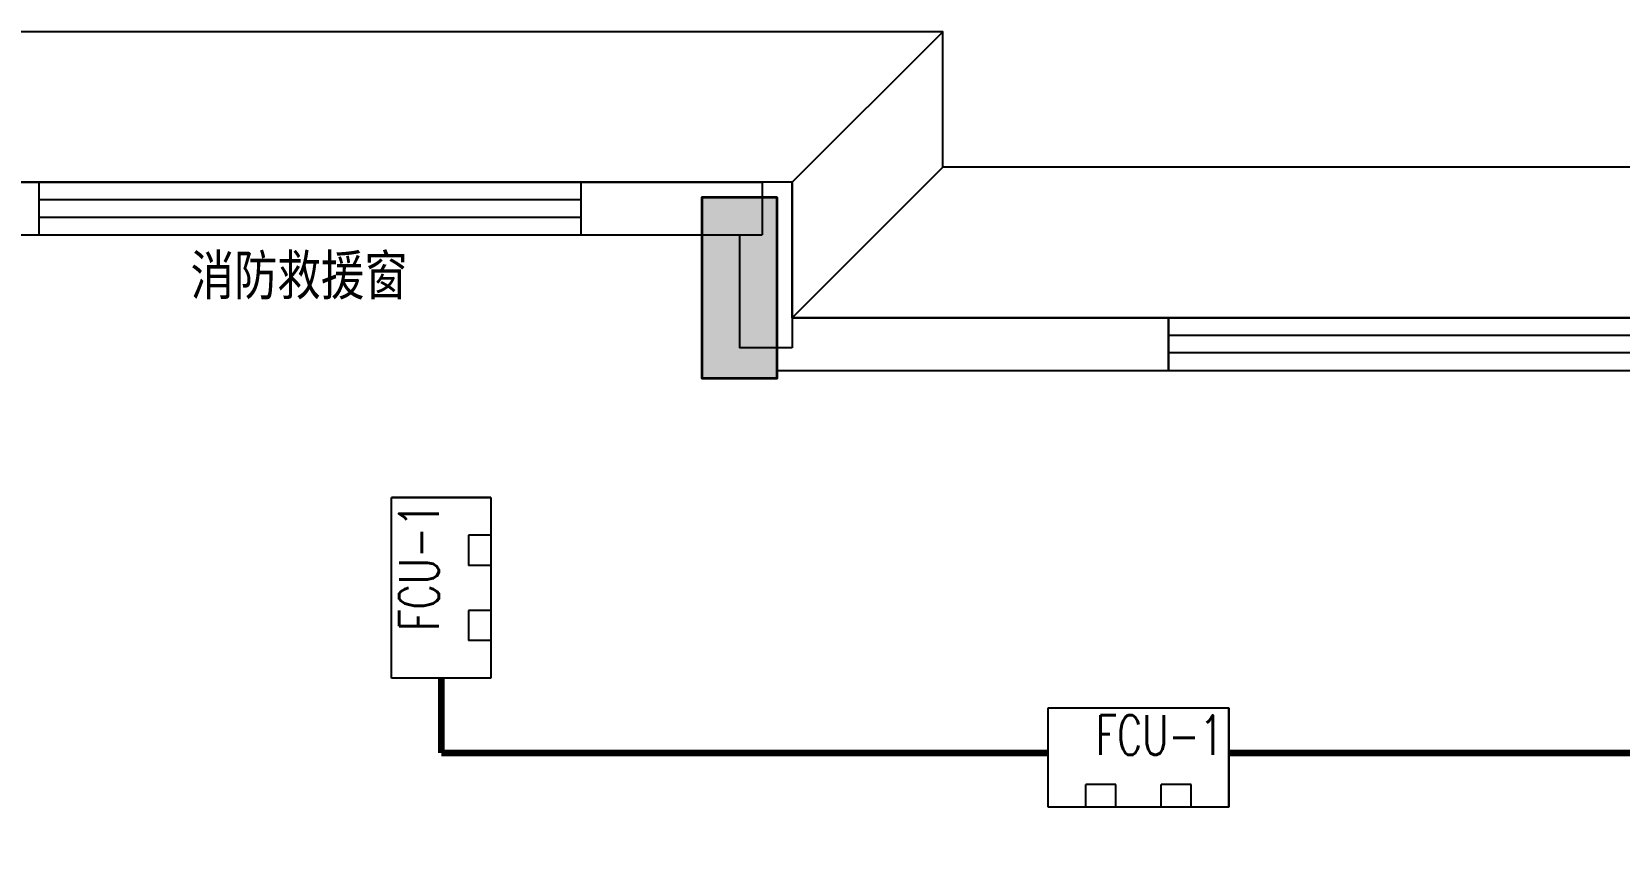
# Model space of a CAD drawing. Extents: x 815029915 to 815825525, y 579155098 to 579748855.
# Drawn here: x 815185182 to 815195722, y 579479422 to 579484852 of the extents above; entities that cross this region are included whole.
import ezdxf

# ---------------------------------------------------------------- set-up
doc = ezdxf.new("R2010")
doc.units = 0
doc.header["$LTSCALE"] = 100
doc.header["$MEASUREMENT"] = 0
for name, color, linetype in [('COLUMN', 9, 'Continuous'), ('GROUND', 2, 'Continuous'), ('H-TH_TEXT', 3, 'Continuous'), ('H-空调-VRV-设备', 7, 'Continuous'), ('PUB_TEXT', 7, 'Continuous'), ('WALL', 9, 'Continuous'), ('WINDOW', 4, 'Continuous'), ('电-强电平面-线缆', 3, 'Continuous')]:
    doc.layers.add(name, color=color, linetype=linetype)
doc.layers.add('柱填充', color=9, linetype='Continuous', lineweight=18)
doc.layers.add('砼柱', color=2, linetype='Continuous', lineweight=35)
doc.styles.add('_TCH_DIM', font='SIMPLEX', dxfattribs={"bigfont": 'GBCBIG'})
doc.styles.add('宋体-TK', font='', dxfattribs={"width": 0.8})
doc.styles.get('宋体-TK').set_extended_font_data('SimSun')

# ---------------------------------------------------------------- blocks, each defined once
blk = doc.blocks.new('$VRV_美的$00000019')
for p, q in [((-600, 330), (600, 330)), ((-600, -330), (-600, 330)), ((600, 330), (600, -330)), ((600, -330), (600, 330)), ((-150, -180), (-350, -180)), ((-350, -330), (-350, -180)), ((-150, -330), (-150, -180)), ((350, -180), (150, -180)), ((150, -330), (150, -180)), ((350, -330), (350, -180)), ((600, -330), (-600, -330))]:
    blk.add_line(p, q)
blk = doc.blocks.new('$TCHSYS$WIN2D')
for p, q in [((-0.5, 0.5), (0.5, 0.5)), ((-0.5, 0.5), (-0.5, -0.5)), ((0.5, 0.5), (0.5, -0.5)), ((0.5, 0.1667), (-0.5, 0.1667)), ((0.5, -0.1667), (-0.5, -0.1667)), ((-0.5, -0.5), (0.5, -0.5))]:
    blk.add_line(p, q)

msp = doc.modelspace()

# ---------------------------------------------------------------- hatches: boundary and pattern name
at = {"layer": '柱填充', "lineweight": 18}
msp.add_hatch(color=250, dxfattribs=at).paths.add_polyline_path([(815190130.5, 579483752.4), (815189630.5, 579483752.4), (815189630.5, 579482552.4), (815190130.5, 579482552.4)])

# ---------------------------------------------------------------- linework, layer by layer
for p, q in [((815190230.5, 579483852.4), (815183830.5, 579483847.5)), ((815190230.5, 579482952.4), (815190230.5, 579483852.4)), ((815205530.5, 579482952.4), (815190230.5, 579482952.4))]:
    msp.add_line(p, q)
at = {"layer": 'COLUMN'}
msp.add_lwpolyline([(815189630.5, 579482552.4), (815190130.5, 579482552.4), (815190130.5, 579483752.4), (815189630.5, 579483752.4)], close=True, dxfattribs=at)
at = {"layer": 'GROUND'}
for p, q in [((815190230.5, 579483852.4), (815191230.5, 579484852.4)), ((815190230.5, 579482952.4), (815191230.5, 579483952.4))]:
    msp.add_line(p, q, dxfattribs=at)
for points in [[(815219341.1, 579478070.5), (815215734.9, 579474464.2), (815207746.6, 579482452.4), (815206530.5, 579482452.4), (815206530.5, 579483952.4), (815191230.5, 579483952.4), (815191230.5, 579484852.4), (815182830.5, 579484852.4), (815182830.5, 579477952.4), (815179230.5, 579477952.4), (815179230.5, 579480952.4), (815158830.5, 579480952.4), (815158830.5, 579477952.4), (815146830.5, 579477952.4), (815146830.5, 579464152.4), (815158830.5, 579464152.4), (815158830.5, 579461152.4), (815177830.5, 579461152.4)], [(815219341.1, 579476656.2), (815215734.9, 579473050), (815207332.4, 579481452.4), (815205530.5, 579481452.4), (815205530.5, 579482952.4), (815190230.5, 579482952.4), (815190230.5, 579483852.4), (815183830.5, 579483852.4), (815183830.5, 579476952.4), (815178230.5, 579476952.4), (815178230.5, 579479952.4), (815159830.5, 579479952.4), (815159830.5, 579476952.4), (815147830.5, 579476952.4), (815147830.5, 579465152.4), (815159830.5, 579465152.4), (815159830.5, 579462152.4), (815177830.5, 579462152.4)]]:
    msp.add_lwpolyline(points, dxfattribs=at)
at = {"layer": 'WALL'}
for p, q in [((815183830.5, 579483852.4), (815190030.5, 579483852.4)), ((815190030.5, 579483852.4), (815190030.5, 579483502.4)), ((815190230.5, 579483852.4), (815190230.5, 579482752.4)), ((815184180.5, 579483502.4), (815190030.5, 579483502.4)), ((815189880.5, 579483502.4), (815189880.5, 579482752.4)), ((815190230.5, 579482952.4), (815192730.5, 579482952.4)), ((815190230.5, 579482752.4), (815189880.5, 579482752.4)), ((815190130.5, 579482602.4), (815192730.5, 579482602.4))]:
    msp.add_line(p, q, dxfattribs=at)
msp.add_lwpolyline([(815192730.5, 579482952.4), (815192730.5, 579482602.4)], dxfattribs=at)
at = {"layer": '电-强电平面-线缆', "color": 1, "linetype": 'Continuous', "const_width": 45}
for points in [[(815187900.6, 579480557.9), (815187900.6, 579480061.9)], [(815187900.6, 579480061.9), (815191930.4, 579480061.9)], [(815193130.4, 579480061.9), (815195930.6, 579480061.9)]]:
    msp.add_lwpolyline(points, dxfattribs=at)
at = {"layer": '砼柱', "color": 3, "lineweight": 35}
msp.add_lwpolyline([(815190130.5, 579483752.4), (815189630.5, 579483752.4), (815189630.5, 579482552.4), (815190130.5, 579482552.4)], close=True, dxfattribs=at)

# ---------------------------------------------------------------- block references
at = {"layer": 'H-空调-VRV-设备', "rotation": 90}
msp.add_blockref('$VRV_美的$00000019', (815187900.6, 579481157.9, 2500), dxfattribs=at)
at = {"layer": 'H-空调-VRV-设备'}
msp.add_blockref('$VRV_美的$00000019', (815192530.4, 579480032.7, 2500), dxfattribs=at)
at = {"layer": 'WINDOW', "xscale": 3600, "yscale": -350, "zscale": 3600}
for p in [(815187030.5, 579483677.4), (815194530.5, 579482777.4)]:
    msp.add_blockref('$TCHSYS$WIN2D', p, dxfattribs=at)

# ---------------------------------------------------------------- texts
at = {"layer": 'H-TH_TEXT', "style": '_TCH_DIM', "width": 0.7}
msp.add_text('FCU-1', height=264.35, rotation=90, dxfattribs=at).set_placement((815187884.9, 579480873.2))
msp.add_text('FCU-1', height=264.35, dxfattribs=at).set_placement((815192245.7, 579480048.5))
at = {"layer": 'PUB_TEXT', "style": '宋体-TK', "width": 0.8}
msp.add_text('消防救援窗', height=264.35, dxfattribs=at).set_placement((815186236.2, 579483103.5))

doc.saveas('drawing.dxf')
